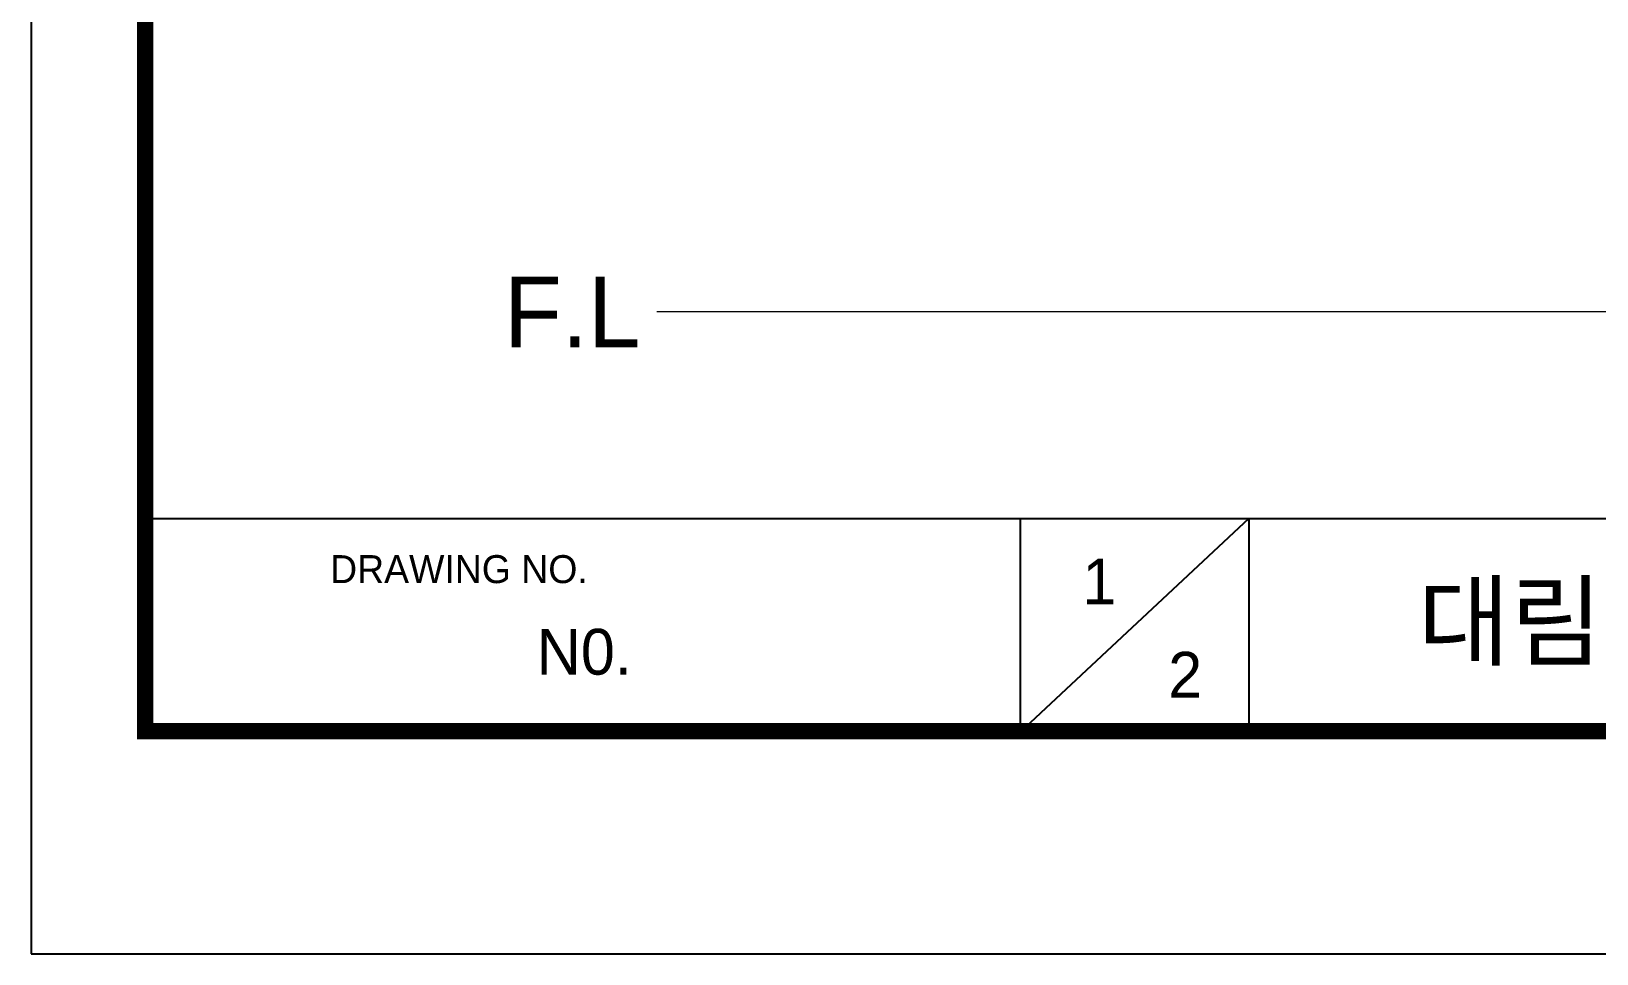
# Model space of a CAD drawing. Extents: x 6453 to 7582, y 0 to 827.
# Drawn here: x 6453.4 to 6702.6, y 0 to 146.8 of the extents above; entities that cross this region are included whole.
import ezdxf

# ---------------------------------------------------------------- set-up
doc = ezdxf.new("R2010")
doc.units = 0
doc.header["$LTSCALE"] = 30
doc.header["$MEASUREMENT"] = 0
doc.layers.get('0').update_dxf_attribs({"linetype": 'CONTINUOUS'})
doc.layers.add('치수선', color=7, linetype='CONTINUOUS', lineweight=20)
doc.styles.add('Daelim Dimension', font='')
doc.styles.get('Daelim Dimension').set_extended_font_data('나눔고딕')

msp = doc.modelspace()

# ---------------------------------------------------------------- linework, layer by layer
at = {"color": 5}
msp.add_line((6471.56, 69.28), (7380.15, 69.28), dxfattribs=at)
at = {"color": 5, "ltscale": 40}
for p, q in [((6610.83, 69.28), (6610.83, 35.27)), ((6610.83, 69.28), (6610.83, 35.27)), ((6647.22, 69.28), (6610.83, 35.27)), ((6647.22, 69.28), (6610.83, 35.27)), ((6647.22, 69.28), (6647.22, 35.27)), ((6647.22, 69.28), (6647.22, 35.27))]:
    msp.add_line(p, q, dxfattribs=at)
at = {"ltscale": 0.5}
msp.add_lwpolyline([(6453.41, 0), (7581.81, 0), (7581.81, 826.8), (6453.41, 826.8)], close=True, dxfattribs=at)
at = {"color": 5, "linetype": 'ByBlock', "lineweight": 200, "const_width": 2.6}
msp.add_lwpolyline([(6471.56, 35.4), (7563.56, 35.4), (7563.56, 807.6), (6471.56, 807.6)], close=True, dxfattribs=at)
at = {"layer": '치수선'}
msp.add_line((7252.56, 102.19), (6553.01, 102.19), dxfattribs=at)

# ---------------------------------------------------------------- texts
at = {"color": 5, "ltscale": 40, "style": 'Daelim Dimension'}
msp.add_text('DRAWING NO.', height=4.453, dxfattribs=at).set_placement((6500.98, 58.99))
at = {"attachment_point": 1, "style": 'Daelim Dimension'}
for s, insert, char_height, width in [('1', (6620.73, 62.9), 7.29, 10.17), ('N0. ', (6533.86, 51.71), 7.287, 45.7148), ('2', (6634.4, 48.05), 7.29, 10.17)]:
    msp.add_mtext(s, dxfattribs=dict(at, insert=insert, char_height=char_height, width=width))
at = {"color": 2, "insert": (6674.14, 58.8), "char_height": 11.7115, "width": 518.4179, "attachment_point": 1, "style": 'Daelim Dimension'}
msp.add_mtext('대림B&Co 자동온도조절식_LUSSO_샤워욕조수전_HFS A12', dxfattribs=at)
at = {"layer": '치수선', "insert": (6550.41, 107.79), "char_height": 11.25, "attachment_point": 3, "style": 'Daelim Dimension'}
msp.add_mtext_dynamic_manual_height_columns('F.L', width=17.4109, gutter_width=12.5, heights=[0], dxfattribs=at)

doc.saveas('drawing.dxf')
